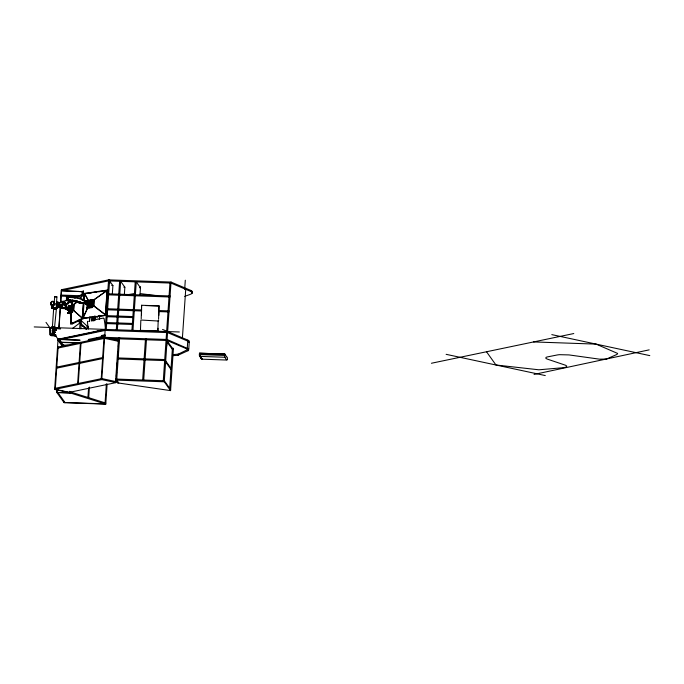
<?xml version="1.0" encoding="UTF-8"?>
<svg xmlns="http://www.w3.org/2000/svg" width="684" height="684" viewBox="0 0 684 684"><rect width="100%" height="100%" fill="white"/><g stroke="black" fill="none" stroke-linecap="round" stroke-linejoin="round"><path stroke-width="1.03" d="M68.161 312.597L67.801 313.306L68.144 312.494M68.776 313.127L68.853 312.614L68.828 313.503M68.759 305.825L68.212 306.398L68.477 305.748M68.922 312.237L68.87 311.69A4.643 2.206 -79.7 0 0 69.332 309.33M68.922 312.135L68.981 311.707A4.643 2.206 -79.7 0 0 69.443 309.348M69.084 306.218L69.187 305.808M69.272 307.048L69.417 306.389M69.306 305.919L69.657 306.27A4.643 2.206 -79.7 0 0 72.025 305.645M69.435 306.03L69.187 306.133M71.435 311.972C72.179 309.467 70.956 313.263 71.897 311.613M72.153 306.099L72.128 306.167M71.82 305.158L72.179 304.448L72.23 305.261M71.957 310.938L71.769 311.622M72.205 312.007L72.914 304.568M72.607 304.944L72.205 312.297L72.299 311.613M72.607 305.355L72.991 304.671M72.478 323.258L72.624 323.677L72.504 323.156M72.889 323.335L72.495 323.66M66.656 307.449L65.895 307.005L65.869 305.722L64.57 304.961M141.494 314.802L141.597 305.261L158.953 305.868L158.85 315.409M141.212 318.718L141.597 305.261M158.568 319.317L158.953 305.868M84.397 301.918L84.944 301.772C83.354 297.001 72.53 297.275 68.212 297.395A2.462 2.069 75.5 0 0 69.007 300.285L76.18 301.037L82.456 302.858A2.249 1.89 75.5 0 0 84.978 300.609L86.346 301.422L85.816 301.653M172.453 354.654L178.233 354.158L188.767 349.02L167.11 339.478L104.626 337.306L57.524 347.139M105.088 330.432L167.58 332.604L188.237 341.325L189.1 342.522M53.318 333.826L55.934 334.835L55.849 336.075L50.915 335.57L51.001 334.331L54.079 333.843L53.626 333.715M51.804 327.91L54.72 327.619L60.158 328.397M52.411 326.892L53.685 308.21M53.899 305.09L54.754 296.625L56.917 296.907L56.421 304.175M50.915 335.57L52.24 335.562L52.326 334.322M52.24 335.562L53.249 335.382L53.335 334.151M53.249 335.382L53.583 333.886M54.575 327.174L56.464 308.142L55.814 308.424L56.567 308.219M55.849 336.075L54.25 335.485L54.583 333.989M54.771 335.818L54.857 334.579M116.118 379.483L115.904 382.638L68.768 392.462L54.643 389.435L58.063 339.23L105.199 329.397M58.858 327.627L60.295 306.552M60.577 302.328L61.44 289.7L108.534 279.876L171.026 282.047L191.682 290.768L192.555 291.974M58.089 340.264L58.157 339.238L59.175 339.349L64.313 346.54M58.995 328.098L60.406 307.467M60.756 302.302L61.44 289.7M58.149 347.002L55.267 389.307L69.392 392.334L69.469 391.299M58.918 339.05L58.85 340.076L60.32 340.128L60.389 339.102L105.421 329.714M59.175 339.349L59.098 340.384L63.475 346.506M59.226 340.555L59.294 339.521M107.131 384.032L105.763 404.124L64.108 402.679L56.746 392.377L56.96 389.205M57.105 389.564L56.9 392.599L70.726 393.078M64.39 308.142L64.347 308.219A2.249 1.385 84.7 0 1 63.586 308.27L62.714 308.21A2.112 1.3 84.7 0 0 63.381 308.151M63.586 308.27L63.603 308.133A2.112 1.3 84.7 0 0 63.937 308.168M65.484 308.792L65.544 307.945M66.793 307.971L66.724 308.988L66.425 307.911M66.459 308.817L66.493 307.672L68.007 307.868C68.716 310.356 64.236 307.68 67.93 308.988M67.938 309.869L67.648 309.886A2.291 0.462 3.9 0 1 66.579 309.544L66.57 309.399M68.708 307.749L68.605 308.817C66.673 310.673 66.04 307.313 68.007 307.868M70.101 309.245L68.067 309.082L68.161 307.638L65.236 307.133M67.023 307.783A2.146 0.427 3.9 0 1 68.315 307.663L68.306 309.108L67.648 309.339M68.81 309.065L68.614 313.469L72.564 312.417L72.829 310.04M66.775 307.432A2.146 0.427 3.9 0 1 68.357 307.116L70.495 307.202L70.555 308.766M69.058 310.006L69.238 312.426M69.443 309.784L69.529 308.587M64.022 401.423L63.945 402.457L104.994 403.885M64.108 402.679L64.176 401.645M70.409 314.606L70.341 313.084M70.965 309.561L70.88 307.518A1.761 0.838 -79.7 0 0 69.845 307.552M77.035 301.234L73.872 304.2L73.445 310.408L82.567 318.231L106.439 315.264L83.628 318.556L72.017 324.054L70.64 323.857L71.418 312.468M72.248 304.816C70.084 304.029 73.71 308.364 72.188 301.088M72.017 308.364L71.88 309.322L72.359 308.416M71.538 309.613L72.872 308.98L73.034 306.5L72.299 306.731L72.076 307.757L72.051 306.851M71.204 321.805L71.487 317.667M72.47 303.183L72.615 301.114M73.034 306.5L72.239 307.501M83.628 302.756L82.516 318.47L73.744 310.493L74.171 304.277M105.763 404.124L69.956 392.838L70.025 391.804L105.832 403.09M79.652 328.859L80.276 319.667M81.918 295.642L82.251 291.093M83.072 302.832A2.112 1.77 75.5 0 1 81.764 303.2L82.354 303.183A2.249 1.89 75.5 0 0 84.303 301.901M82.525 300.028L82.02 299.96M82.354 303.183L81.764 303.2M80.866 328.884L81.558 318.701M83.183 294.813L83.465 290.683M77.651 383.621L80.464 342.351M70.64 323.857L82.208 318.393L83.268 302.867M83.482 299.763L83.901 293.556L85.286 293.744M83.764 300.686L84.26 293.445L107.072 290.144L108.132 290.426L107.995 292.495M78.275 383.493L81.02 343.257M84.021 302.815L82.961 318.342L87.817 307.74M84.235 299.712L84.654 293.504L88.279 300.507L94.144 299.772L93.725 305.987L105.541 315.076L107.234 290.238L94.144 299.772M85.175 303.628L85.235 302.781L86.654 302.841M87.056 304.756L86.765 304.765A2.291 0.462 3.9 0 1 85.979 304.397L85.996 304.26M84.508 302.362L87.877 302.815L87.8 303.935L86.124 303.722L86.193 302.781M86.261 303.705L86.543 302.345L86.116 304.218L88.424 303.781L88.492 302.721L90.194 302.405L90.237 303.799M86.517 302.867L86.312 303.944L87.159 304.337M86.62 303.029L86.552 304.098L88.424 303.781M87.347 304.978L87.253 308.347L92.366 307.552M87.501 305.021L87.33 308.33M87.766 304.902L87.74 306.612A4.643 2.924 -76.5 0 0 88.125 305.466M89.912 304.277L87.971 304.038L88.065 302.593L85.654 302.02M88.185 304.072L88.202 302.627A2.146 0.427 3.9 0 0 86.731 302.679M88.775 302.012L90.091 302.422L88.236 302.072A2.146 0.427 3.9 0 0 86.261 302.405L86.064 302.525M81.413 320.796L87.903 326.772L87.791 328.414L85.833 327.995L77.574 320.659M89.433 321.215L89.707 317.205M90.544 304.602L90.664 302.815M89.587 321.437L89.869 317.427M105.02 337.05L88.356 340.521L88.433 339.426L104.053 336.169M91.793 321.224L92.066 317.205M92.015 320.582L92.22 317.487M93.152 316.521L92.87 320.651L92.084 319.548M93.033 320.873L93.306 316.743M87.928 397.447L88.578 387.922M88.698 397.695L89.416 387.101M93.888 320.941L94.17 316.812M94.118 320.129L94.401 316.008M94.973 320.206L95.256 316.076M95.179 319.744L95.375 316.914M97.094 317.915L97.196 316.359M96.692 338.717L96.76 337.691M99.3 319.462L99.573 315.341M99.522 318.65L99.736 315.555M104.053 335.211L103.985 336.246L101.377 336.571L101.446 335.545L104.832 334.835M101.89 336.682L102.044 335.63M105.379 314.982L107.072 290.144M101.223 378.705L104.036 337.434M104.447 336.152L104.515 335.117L105.439 335.314M54.643 389.435L101.779 379.611L108.576 279.876M106.584 313.195L107.08 305.945M107.285 302.841L107.713 296.634M106.242 329.432L109.654 279.91M112.287 294.505L112.903 285.587L109.577 280.944M105.071 402.85L106.371 383.792M116.306 329.782L117.648 310.151M117.716 309.117L118.665 295.206M118.734 294.171L119.615 281.295M117.349 329.825L118.691 310.185M118.76 309.151L119.709 295.24M119.777 294.214L120.658 281.329L124.856 287.203L124.385 294.146M166.674 340.247L172.411 348.267L173.454 348.301L170.572 390.607L117.665 382.895L115.664 380.09L118.546 337.793L119.546 339.196M116.34 376.311L116.622 372.079M116.99 366.778L117.272 362.546M117.708 356.193L117.999 351.961M118.358 346.66L118.648 342.428M116.776 379.098L119.589 337.828L120.11 338.563M117.665 382.895L117.733 381.869M131.927 330.329L133.269 310.69M133.337 309.664L134.286 295.753M134.355 294.719L135.235 281.842M132.97 330.363L135.329 295.787M135.398 294.753L136.278 281.876L140.477 287.75L140.006 294.684M140.545 286.716L140.477 287.75L139.433 287.716M140.434 330.757L140.844 320.026L158.491 321.044L158.722 320.616M142.674 379.996L145.487 338.725M143.717 380.03L146.53 338.768M158.004 328.269L157.79 331.364L158.201 320.634M163.288 380.714L166.571 332.569M166.639 331.535L167.982 311.904M168.05 310.869L168.999 296.959M169.068 295.924L169.948 283.048M166.657 346.113L171.026 282.047M170.572 390.607L164.263 381.783L167.076 340.512L104.549 338.341M169.658 388.7L172.411 348.267M178.037 355.227L178.105 354.192M172.385 355.689L177.703 355.321L178.233 354.158M184.748 288.28L185.296 280.218M182.414 337.819L185.723 289.323L184.68 289.289M178.165 355.184L188.562 350.439L188.604 349.849L187.202 349.037L187.809 340.093L162.553 329.423M184.766 296.557C185.544 295.411 196.094 293.701 191.11 291.606L191.187 290.572M188.014 350.781L188.083 349.755M191.93 293.351L191.999 292.325M188.758 349.216L189.237 342.137M226.618 356.774L224.814 354.064L199.471 353.183L199.377 354.56L224.72 355.441C224.215 357.706 228.114 362.708 227.447 357.741L226.652 356.706M200.044 356.21L200.908 357.997L201.096 357.313M200.318 356.424L200.412 357.116M200.429 357.347L200.463 356.432M200.831 357.706L200.532 356.723L200.626 357.416M200.831 357.912L200.865 357.356M200.908 357.997L200.951 357.373M224.72 355.441L224.814 354.064M80.37 320.762L80.319 321.6L78.686 320.223M72.752 323.344L73.214 323.13M68.922 311.998L68.99 311.793M70.204 308.074L69.349 308.193L69.486 310.305A1.761 0.838 -79.7 0 0 70.717 309.946L71.119 309.553L66.793 309.339M71.777 311.784L71.187 312.212L71.623 311.425M72.769 305.184L72.906 304.859M87.509 322.053L87.928 321.224M54.694 327.927L53.275 327.593L52.069 334.63M87.013 300.883L87.475 300.319M87.449 300.986C87.569 299.113 86.056 301.883 87.501 301.046M87.697 300.772L87.236 301.336M87.039 307.603L86.842 308.074M87.954 302.046L88.219 301.499M88.15 300.763L88.031 301.242M87.116 307.578L86.62 308.108L87.415 307.757M87.646 307.578L87.338 308.159L87.005 307.202M87.757 301.234L92.169 300.49L92.024 306.193L91.254 307.398L91.314 305.979L91.323 306.5L93.836 305.757L105.661 314.845M92.032 300.216L91.724 300.002M92.263 300.131L91.878 299.498M92.716 300.336L92.494 299.874L92.75 300.336M91.81 306.877C92.289 307.92 92.34 306.193 91.169 307.39M92.152 307.347L92.272 306.868M51.334 302.756L51.334 301.901L51.138 302.73A2.462 1.513 84.7 0 0 51.257 304.004M53.762 302.525L53.95 301.678L53.429 301.712M84.978 317.727L84.577 318.308M85.141 317.769L85.534 317.949M53.455 308.185L53.027 307.219L51.403 307.886L53.839 308.185M86.936 303.542L87.013 304.098M89.288 303.166L89.527 303.756M52.659 331.774C59.422 331.86 51.847 332.732 53.959 332.527M66.408 298.438L66.536 297.403M68.297 297.369L68.238 298.019A2.317 1.949 75.5 0 0 69.084 300.173L72.752 300.558M69.435 308.168L69.52 308.681M68.126 303.619L68.742 300.396L67.981 298.147L69.041 300.37L68.212 303.858L62.68 305.295L57.123 308.133L55.883 308.133M56.909 305.492L56.943 305.423A8.379 5.908 -74.3 0 1 60.089 304.141M71.307 305.816L72.47 300.208M87.757 303.995L87.441 304.594M84.483 303.243L85.167 302.978M68.682 309.082L68.084 309.835A0.915 0.787 74 0 1 67.203 308.766L66.758 308.988M87.526 321.933L87.98 321.335M52.745 304.542L50.855 304.867M53.651 308.151L53.249 307.92L56.327 307.791M56.917 296.907L54.464 296.788M51.334 327.884L51.83 327.602M56.524 307.886L55.831 308.552M53.455 332.262L53.797 332.321M54.848 327.072L53.523 326.653M201.917 358.724L201.669 359.22L199.489 355.475M202.267 358.741L201.977 359.22L199.506 355.603M68.383 305.765L68.656 306.235M71.059 309.604L71.033 307.543A1.761 0.838 -79.7 0 0 69.999 307.578M84.782 303.029L85.218 303.209M85.124 303.38L85.791 302.978M85.979 304.397L86.859 304.748M85.876 328.004L86.706 329.218M90.177 303.987L90.254 302.234L88.441 302.542M87.569 300.874L87.124 300.951M91.647 301.046L91.75 301.131M90.596 304.645L90.715 302.858M92.34 300.054L91.63 300.627M91.254 306.877L91.126 306.74A4.643 2.924 -76.5 0 0 88.099 307.253M51.42 302.183A2.317 1.428 84.7 0 0 51.445 303.944A2.462 1.513 84.7 0 1 51.36 302.114L51.48 302.063M53.754 301.892L52.882 301.892M68.528 306.227L68.528 305.44L68.605 306.278M68.272 313.144L68.22 312.323L67.878 313.152M71.016 309.621L70.871 309.98A1.761 0.838 -79.7 0 1 69.631 310.331L67.383 309.707M87.74 304.021L86.954 304.294L86.825 303.764M88.193 301.627L88.518 301.191A4.643 2.924 -76.5 0 0 91.536 300.695L92.118 300.84M87.894 306.859L87.766 306.834M53.942 304.722L54.002 304.594A1.308 0.487 -7.6 0 1 54.917 304.166M82.841 318.146L87.253 308.51M68.391 297.172L68.332 297.454A2.317 1.949 75.5 0 0 69.075 300.173A2.462 2.069 75.5 0 1 68.186 297.976M69.794 308.98L70.119 308.099M91.724 299.737L91.605 300.242M90.399 304.628L90.22 304.978A1.761 1.111 -76.5 0 1 88.595 305.252L88.723 305.278A1.761 1.111 -76.5 0 0 90.348 305.004L90.707 304.602L87.971 304.038M88.099 307.347L88.193 307.278A4.643 2.924 -76.5 0 1 91.22 306.765L91.707 306.03M91.502 307.21L91.382 306.654M69.212 305.996L73.171 304.696M71.957 305.321L72.102 304.602M72.179 305.167L71.914 305.628A4.643 2.206 -79.7 0 1 69.614 306.287L69.409 306.295M72.119 311.647L68.999 312.545M189.177 341.496L189.212 340.906L187.809 340.093M66.04 308.458C63.578 307.903 67.519 308.612 65.698 308.783M89.33 303.183L89.963 303.097M53.651 308.005C48.136 309.014 55.045 306.381 57.123 308.133L58.567 306.68M87.586 300.789L92.896 299.729L87.988 300.55M88.065 301.37L88.604 301.234A4.643 2.924 -76.5 0 0 91.63 300.721M91.793 299.84L92.169 300.011M86.834 307.227L86.577 308.005M87.586 307.013C90.168 309.527 92.066 304.799 91.348 307.441M92.16 307.526L92.844 299.797M69.99 308.809L69.52 308.8M70.153 308.792L70.401 308.099A0.915 0.787 74 0 1 69.965 309.296A0.915 0.787 74 0 1 68.922 308.595A0.915 0.787 74 0 1 69.546 307.526M66.416 300.225L65.903 300.524M66.032 300.37L66.681 300.199M68.87 300.661L71.196 300.55M85.517 302.525L84.944 302.396L86.372 302.525A2.146 0.427 3.9 0 0 86.62 302.644M79.908 298.198L83.491 294.394M69.315 306.971C69.529 305.423 76.292 304.756 77.061 301.413M79.934 298.369L83.516 294.565M69.135 312.408L69.315 312.349A4.643 2.206 -79.7 0 1 71.615 311.69L71.572 311.707M71.709 311.665L71.94 310.81A4.643 2.206 -79.7 0 1 72.248 306.27L71.931 305.235M85.671 303.021L86.321 303.166L85.013 302.986M60.508 328.807L60.56 328.765A2.608 0.522 3.9 0 0 60.38 328.482L60.269 328.423M69.623 300.438L70.315 299.908M92.212 307.509L92.699 307.184L92.998 299.84M62.27 303.209L65.39 302.533M72.444 328.491L80.062 322.805M107.32 290.418L93.982 299.686L93.725 305.987M67.613 308.792L68.203 308.903M51.232 304.731L53.814 304.748L50.915 304.748M55.173 307.894L53.523 307.74M53.703 308.886L54.292 309.253M55.635 308.253L55.866 308.219M56.182 307.868L56.592 308.048L55.891 308.339M58.739 306.577L59.653 306.081M85.115 302.217L85.919 302.191M88.535 304.141L84.448 303.08L86.295 303.482L85.671 303.662M85.261 303.243L86.141 303.303M71.991 305.551L72.359 306.287A4.643 2.206 -79.7 0 0 72.042 310.827M59.055 304.483L57.661 305.415L57.721 306.056M65.305 308.125L64.57 308.262L66.049 308.236M66.724 308.988L67.177 309.613M74.265 298.104L83.901 293.556M65.382 302.67L62.287 303.328M75.556 297.908L84.235 293.804M70.974 305.568L74.197 304.457M71.871 311.169L73.804 310.254M65.57 308.433L65.1 308.45L66.143 308.45M68.537 297.224L66.263 296.933L66.844 297.189M66.203 300.421L66.801 300.31M68.81 300.84L68.485 300.31L67.938 303.551L64.535 303.987L55.242 307.603L64.373 303.568L66.647 304.235L66.074 303.935M53.771 307.971L54.361 307.86M90.066 304.226L89.818 304.294A2.291 0.462 3.9 0 0 88.091 304.038L87.68 303.978A1.488 0.462 12 0 0 86.295 304.209L86.543 304.483M606.751 358.92L617.062 354.38L617.643 353.44L596.08 344.112L533.597 341.932M68.904 307.133A2.146 0.427 3.9 0 1 70.426 307.364L68.999 307.142M67.306 309.467A0.915 0.787 74 0 0 67.844 309.835L69.529 310.049M87.313 304.132L87.193 304.286M50.035 327.85L50.035 334.886L52.027 334.331L53.078 327.388L54.72 327.619M69.383 300.943L70.144 300.96A1.513 1.265 75.5 0 0 70.649 300.507L70.683 300.823A1.513 1.265 75.5 0 0 70.871 300.661M70.059 308.86L69.212 308.783M70.033 309.271L70.649 307.894M51.599 326.619L52.309 326.499M71.204 300.686L69.939 300.712M69.879 301.037L70.324 300.917M84.337 300.592L84.927 300.438M84.243 300.695L84.782 300.644A2.112 1.77 75.5 0 1 82.875 302.909L76.112 300.926M80.661 303.132L82.294 302.704M53.882 308.843L53.275 308.988L54.6 309.296M84.423 302.2L85.645 302.157M90.801 302.85L90.382 302.542A1.761 1.111 -76.5 0 0 88.758 302.815M534.05 374.447L649.184 349.857M61.372 290.734L83.397 291.717L61.372 290.734L108.465 280.91L170.957 283.082L191.11 291.606M93.742 320.009L103.583 318.034M105.131 330.432L57.995 340.256L62.141 346.053M60.431 340.11L57.995 340.256L59.44 340.316L59.534 339.281L58.063 339.23M101.377 336.571L104.763 335.87M88.364 340.452L105.02 336.981M57.456 348.165L104.592 338.341L118.717 341.367M56.781 367.12L102.66 357.552M56.712 368.154L102.591 358.587M54.711 388.401L101.848 378.577L115.972 381.604M431.424 363.255L573.79 333.544M53.275 327.593L50.009 328.158L50.171 334.886L52.429 334.596L52.899 331.834L55.43 332.458L52.719 332.851M52.181 329.927L55.464 329.611M52.83 330.278L55.951 330.013L55.532 329.739M88.587 304.987L87.03 304.722A0.915 0.684 80.4 0 1 86.458 304.123M127.386 294.744L131.738 294.017A12.338 2.479 3.9 0 1 134.44 293.65L135.509 293.581M51.702 301.789L51.556 301.883M66.357 308.852L64.347 308.219M66.57 297.352L68.144 297.198M606.195 359.04L599.611 359.177L569.002 354.919L559.572 354.68A12.338 2.479 3.9 0 0 556.87 355.039L547.431 356.911A10.038 2.018 3.9 0 0 545.986 357.441L545.841 358.331L547.08 359.023L565.651 365.282L566.771 366.102L565.967 367.094A11.064 2.223 3.9 0 1 562.778 367.744L538.898 369.796L495.968 364.999L486.504 351.764M105.25 290.717L84.508 293.718L88.535 300.78M87.398 293.419L84.26 293.445M89.467 293.12L91.545 292.82M94.657 292.376L96.726 292.068M98.804 291.769L100.873 291.469M103.985 291.025L106.063 290.726M89.484 300.644L91.382 300.37M89.065 317.248L91.143 316.948M98.402 315.897L100.471 315.598M51.129 304.688L53.104 304.705M54.395 304.32L53.968 304.337M53.634 308.783L54.404 308.809M55.515 309.313L55.823 308.988M54.344 327.2L55.071 327.02L54.164 326.755M53.386 329.363L56.481 329.765L52.386 330.227M53.378 329.568L55.028 329.551M53.788 330.295L54.01 330.432M65.313 302.448L62.62 303.311L63.561 303.705M84.585 302.166L85.064 302.054M65.083 305.799L65.997 305.833A2.249 1.385 84.7 0 1 64.116 307.997L60.397 306.227M65.014 305.859L66.613 306.577L65.98 306.868M65.074 307.082L65.895 307.005M67.194 308.8L68.605 308.817M86.124 303.722L85.432 303.628M66.109 300.139L66.587 300.105M53.788 307.8L55.96 308.014M52.095 301.738L53.232 301.695M53.968 307.655L56.319 307.894M53.933 308.749L55.088 308.775M55.233 309.33L56.336 309.219L55.344 308.877M85.004 303.072L85.927 303.08M67.733 307.646L68.161 307.638M65.561 308.569L66.416 308.33L65.938 308.202M54.805 329.791L54.583 329.791A2.608 0.522 3.9 0 1 54.258 329.782M66.468 300.105L67.006 300.096M54.156 307.663L56.584 308.151M68.4 297.326L76.916 297.933L84.765 300.558M53.574 301.695L52.899 301.191L51.668 301.49M60.389 328.816C59.576 329.534 53.865 327.191 54.9 329.765M52.275 304.987L51.129 305.03L54.455 304.44M87.603 302.584L88.065 302.593M85.073 302.926L85.56 302.944M123.813 287.169L124.856 287.203M108.705 293.821L170.077 295.958M108.628 294.855L170.008 296.993M61.244 295.086L81.037 295.77M61.175 296.112L77.839 296.694M60.825 301.276L63.945 301.379M68.118 301.524L73.325 301.712M68.041 302.559L72.213 302.704M145.795 305.568L159.073 306.03M141.691 309.955L107.687 308.766L107.174 315.675L117.246 316.025M158.56 310.536L169.059 310.904M107.61 309.801L141.554 310.981M158.466 311.571L168.982 311.938M60.329 308.493L65.536 308.681M118.289 316.068L132.867 316.572M107.106 316.709L117.178 317.06M118.212 317.094L132.799 317.607M106.713 322.557L116.776 322.908M117.819 322.942L132.397 323.447M106.636 323.592L116.707 323.942M117.751 323.977L132.328 324.481M86.859 326.738L87.903 326.772M140.135 330.346L157.491 330.945M34.2 326.926L179.353 331.979M60.56 339.315L80.088 340.204L60.295 339.521M60.166 342.171L80.746 342.881M61.363 342.428L78.703 343.026M68.178 345.386L62.321 345.181L68.306 345.608M173.385 349.336L172.342 349.302L166.605 341.282M224.865 354.141L199.471 353.183M224.788 354.406L199.796 353.543L199.95 356.39M199.6 356.373L224.942 357.262M201.6 359.168L226.943 360.049M118.212 357.946L164.733 359.562M118.144 358.98L164.664 360.596M115.733 379.056L164.331 380.749L170.641 389.572L169.598 389.538M115.664 380.09L164.263 381.783M167.494 386.588L168.529 386.631M56.746 392.377L69.956 392.838M69.7 300.815L73.624 301.225M69.631 300.969L74.402 301.499L80.678 303.32A2.249 1.89 75.5 0 0 82.892 302.704M65.228 307.27L65.809 307.313M66.878 300.105L67.442 300.122M66.981 300.199L67.434 300.233M67.1 300.31L67.733 300.353M54.558 307.766L55.831 307.886M140.229 293.59L157.337 295.779M89.51 303.918L90.006 303.003M53.694 334.339L53.207 334.382L53.651 334.51M53.608 301.96L54.669 301.866L53.668 301.695M65.715 308.099L64.912 308.065M65.638 308.236L68.682 309.159M68.58 309.194L69.075 309.219M70.238 299.925L72.752 300.139M67.314 300.122L69.041 300.37M67.297 300.216L68.605 300.413M53.497 335.126L54.498 335.228M56.934 305.551L56.96 305.551A8.379 5.908 -74.3 0 0 60.098 304.277M56.592 301.892L60.235 302.67M56.481 302.037L59.354 302.61M68.4 307.672L69.178 307.774M55.096 307.98L56.139 308.142M55.036 308.835L55.814 308.894M52.377 330.432L56.439 330.056L55.25 329.688M88.398 304.158L88.527 304.996L86.663 304.585M85.295 302.952L84.252 303.123L85.44 303.687M71.965 308.484L72.128 309.211L72.872 308.98M82.208 318.393L83.593 318.582L82.567 318.282M65.826 307.176L66.63 307.484L66.091 307.278M67.613 300.242L68.272 300.336M88.287 302.627L88.988 302.764M72.675 300.165L76.198 300.763M70.965 300.601L73.633 301.054M65.467 308.193L64.903 308.296M69.836 307.509L70.982 307.8M65.596 308.587L65.818 308.493M55.395 308.014L56.515 307.988M85.927 302.054L86.364 302.302M84.944 302.465L84.508 302.294M551.8 334.621L649.8 355.62M446.13 354.329L545.268 375.567M111.663 285.322L112.903 285.587M101.446 335.545L101.959 335.647M108.696 338.17L118.785 340.333M112.296 339.204L117.186 340.256M101.779 379.611L115.904 382.638M64.809 308.364L65.288 308.407M67.485 309.681L64.672 308.527M67.716 309.869L66.562 309.51M68.152 300.225L68.87 300.396M68.024 300.396L68.571 300.592M88.758 304.235L89.236 304.346A0.915 0.684 80.4 0 0 89.86 304.038M74.488 301.345L81.251 303.328M84.944 301.772L86.389 302.285M76.129 300.78L82.362 302.824L80.575 303.286L74.419 301.225M74.496 301.208L77.899 302.174M53.788 308.398C52.429 308.159 54.224 307.184 53.343 308.014M90.827 302.815L89.613 302.516A0.915 0.684 80.4 0 0 88.86 303.243A0.915 0.684 80.4 0 0 89.484 304.303M85.62 303.166L85.064 303.226M86.8 304.56L84.44 303.337M65.997 301.097L65.083 300.84L54.498 304.175A1.573 0.581 -7.6 0 0 53.762 304.602L53.728 304.893M82.576 299.814L81.995 299.601L82.55 299.943M86.423 303.422L87.8 303.935A0.915 0.684 80.4 0 1 87.056 304.671A0.915 0.684 80.4 0 1 86.552 303.414M97.137 331.082L97.735 331.312M60.295 306.099L64.373 308.057A2.112 1.3 84.7 0 0 65.809 305.876L65.792 305.782M167.041 340.512L187.202 349.037M78.138 291.316L78.669 291.555M60.303 306.004L64.048 307.954L61.398 308.202L59.405 306.988M90.194 302.405L90.168 302.388A2.146 0.427 3.9 0 0 88.792 302.114M91.998 300.661L91.417 300.199L91.955 299.541M86.765 308.21L86.423 307.458L87.15 307.304M59.517 306.979L61.945 308.287A2.112 1.3 84.7 0 0 62.612 308.219M59.388 307.125L61.466 308.245A2.249 1.385 84.7 0 0 62.851 308.108M64.706 304.816L65.972 305.671M80.917 324.567L86.364 329.166M81.071 324.78L82.627 326.097M84.183 327.414L86.517 329.389M199.48 353.91L200.215 354.936M199.471 354.115L200.207 355.141M108.508 280.91L110.081 283.116M165.306 360.365L171.043 368.385M165.237 361.4L170.966 369.42M116.699 380.124L118.802 383.066M46.008 322.369L49.658 327.465M52.061 330.825L59.157 340.752M57.789 392.411L65.151 402.714M54.369 304.927L53.557 302.636L53.591 303.833M67.716 309.04L68.306 309.407L68.58 308.826M91.972 300.712L92.084 301.387A4.643 2.924 -76.5 0 0 91.776 305.928M87.732 307.449L87.646 306.586A4.643 2.924 -76.5 0 0 88.022 305.44M104.053 318.428L105.447 327.439M51.437 304.038L51.215 302.85L51.249 304.055M91.801 306.056L91.682 305.902A4.643 2.924 -76.5 0 1 91.989 301.37L92.049 300.943M88.381 329.055L87.407 322.173M199.437 355.731L199.437 354.551M199.42 355.569L199.437 354.671M70.974 311.801L71.05 322.874M70.914 312.631L70.999 323.703M83.482 302.55A2.249 1.89 75.5 0 1 81.755 303.337A2.112 1.77 75.5 0 0 82.867 302.593M66.493 298.421A2.462 2.069 75.5 0 1 66.605 297.814M84.192 301.849A2.112 1.77 75.5 0 1 82.362 303.046M54.404 304.816A2.462 1.513 84.7 0 1 53.882 301.883A2.317 1.428 84.7 0 0 54.062 304.269M63.732 308.022A2.249 1.385 84.7 0 1 62.706 308.347M64.869 307.552A2.249 1.385 84.7 0 1 64.612 307.937M64.792 307.458A2.112 1.3 84.7 0 1 64.561 307.826M70.161 307.347A2.112 1 -79.7 0 1 71.589 307.988A2.112 1 -79.7 0 1 70.606 310.964A2.112 1 -79.7 0 1 69.511 309.279M68.776 308.817A0.915 0.787 74 0 1 68.032 309.818M68.178 309.082A2.291 0.462 3.9 0 1 69.913 309.236M68.879 308.792A0.915 0.787 74 0 1 68.032 309.775M70.332 308.826A0.915 0.787 74 0 1 69.52 309.348M89.151 302.533A1.761 1.111 -76.5 0 1 90.519 302.576L89.493 302.533A0.915 0.684 80.4 0 0 88.74 303.422A0.915 0.684 80.4 0 0 89.613 304.329A0.915 0.684 80.4 0 0 90.066 303.123M88.946 302.679A2.112 1.325 -76.5 0 1 91.023 302.602A2.112 1.325 -76.5 0 1 90.271 305.748A2.112 1.325 -76.5 0 1 88.45 304.731M88.031 303.944A0.915 0.684 80.4 0 1 87.278 304.679M59.79 304.012C55.259 307.689 54.301 303.764 59.79 304.012M53.48 306.252L53.523 305.372L53.48 306.252M51.514 306.227C52.762 307.586 53.343 303.858 51.514 306.167M64.835 302.319C61.38 305.261 60.85 301.405 64.835 302.319M66.707 297.899L66.605 298.446A2.317 1.949 75.5 0 1 66.716 297.865"/></g></svg>
